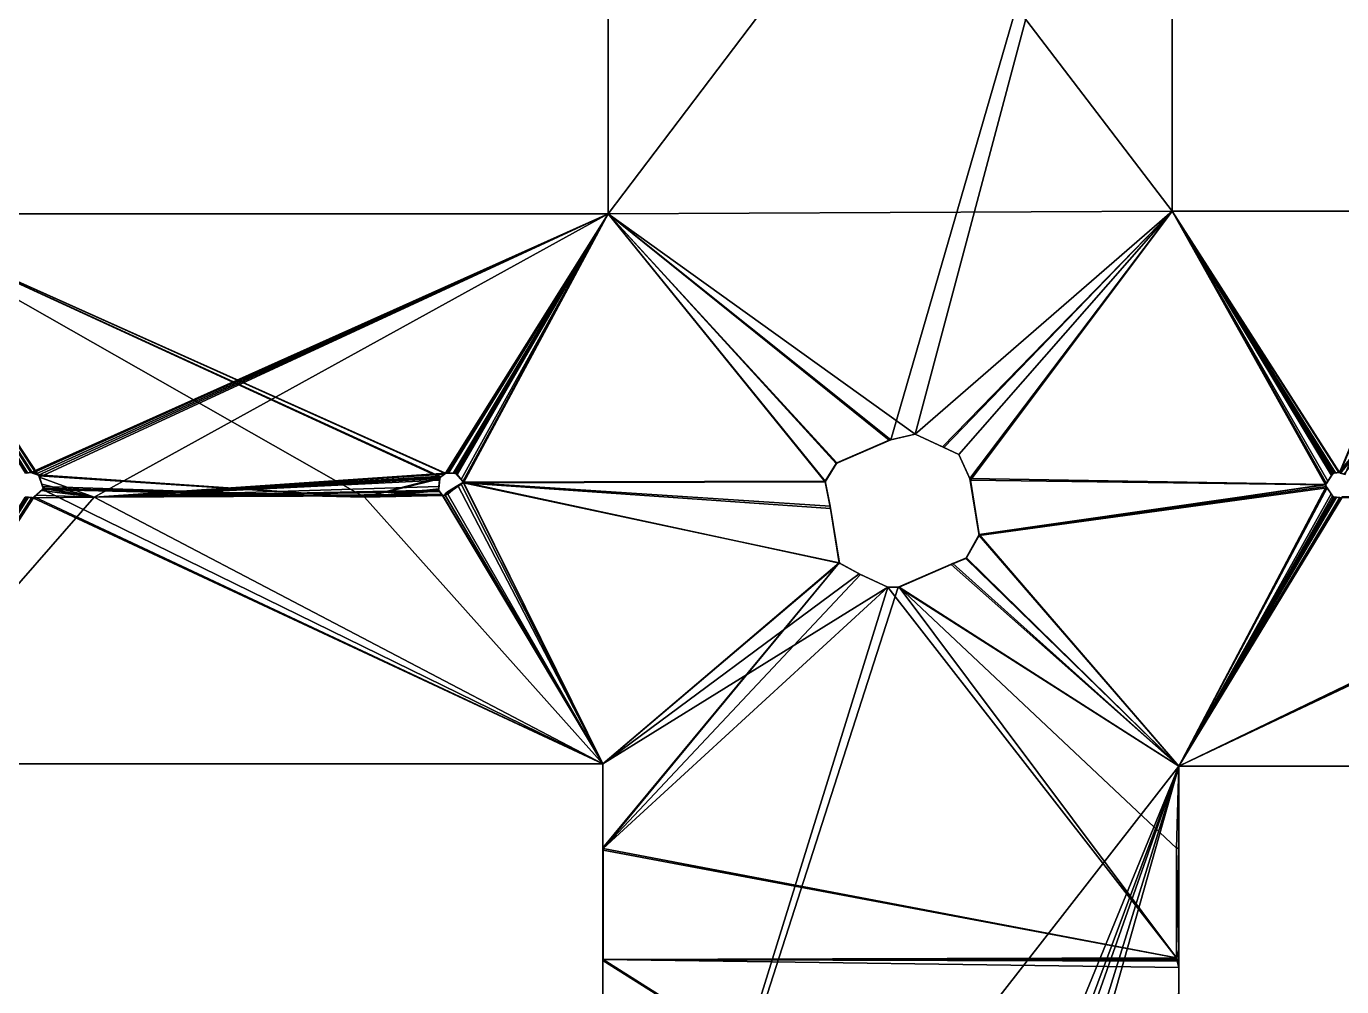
# Model space of a CAD drawing. Extents: x -24027 to 8739, y -18642 to 13672.
# Drawn here: x -4729 to 3580, y -12570 to -6504 of the extents above; entities that cross this region are included whole.
import ezdxf

# ---------------------------------------------------------------- set-up
doc = ezdxf.new("R2010")
doc.units = 0
doc.layers.get('0').update_dxf_attribs({"linetype": 'CONTINUOUS'})

msp = doc.modelspace()

# ---------------------------------------------------------------- linework, layer by layer
at = {"color": 7}
for points in [[(2509.9, -2987.9, -4434.5), (-1054.3, -3004.4, -4434.5), (2509.9, -7672.3, -4434.5), (2509.9, -2987.9, -4434.5)], [(-1054.3, -3004.4, -3441.7), (2509.9, -2987.9, -3441.7), (-1054.3, -7688.9, -3441.7), (-1054.3, -3004.4, -3441.7)], [(-1054.3, -7688.9, -3441.7), (2509.9, -2987.9, -3441.7), (732.4, -9115.7, -3441.7), (-1054.3, -7688.9, -3441.7)], [(885.4, -9080.1, -3441.7), (732.4, -9115.7, -3441.7), (2509.9, -2987.9, -3441.7), (885.4, -9080.1, -3441.7)], [(2509.9, -2987.9, -3441.7), (2509.9, -7672.3, -3441.7), (885.4, -9080.1, -3441.7), (2509.9, -2987.9, -3441.7)], [(2509.9, -7672.3, -3441.7), (2509.9, -2987.9, -4434.5), (2509.9, -7672.3, -4434.5), (2509.9, -7672.3, -3441.7)], [(2509.9, -7672.3, -3441.7), (2509.9, -2987.9, -3441.7), (2509.9, -2987.9, -4434.5), (2509.9, -7672.3, -3441.7)], [(-1054.3, -7688.9, -3441.7), (-1054.3, -7688.9, -4434.5), (-1054.3, -3004.4, -3441.7), (-1054.3, -7688.9, -3441.7)], [(-1054.3, -3004.4, -4434.5), (-1054.3, -7688.9, -4434.5), (2509.9, -7672.3, -4434.5), (-1054.3, -3004.4, -4434.5)], [(-1054.3, -7688.9, -4434.5), (-1054.3, -3004.4, -4434.5), (-1054.3, -3004.4, -3441.7), (-1054.3, -7688.9, -4434.5)], [(-1054.3, -7688.9, -3441.7), (-5738.7, -7688.9, -3441.7), (-5738.7, -7688.9, -4434.5), (-1054.3, -7688.9, -3441.7)], [(-5738.7, -7688.9, -4434.5), (-1054.3, -7688.9, -4434.5), (-1054.3, -7688.9, -3441.7), (-5738.7, -7688.9, -4434.5)], [(-5738.7, -7688.9, -3441.7), (-4722.1, -9325.3, -3441.7), (-4733.7, -9327.1, -3441.7), (-5738.7, -7688.9, -3441.7)], [(-4722.1, -9325.3, -3441.7), (-5738.7, -7688.9, -3441.7), (-4701.4, -9322, -3441.7), (-4722.1, -9325.3, -3441.7)], [(-5738.7, -7688.9, -3441.7), (-1054.3, -7688.9, -3441.7), (-4701.4, -9322, -3441.7), (-5738.7, -7688.9, -3441.7)], [(-2592.8, -9479.5, -4434.5), (-5738.7, -7688.9, -4434.5), (-4653, -9337.8, -4434.5), (-2592.8, -9479.5, -4434.5)], [(-4661.6, -9335.5, -4434.5), (-4653, -9337.8, -4434.5), (-5738.7, -7688.9, -4434.5), (-4661.6, -9335.5, -4434.5)], [(-4697.6, -9321.7, -4434.5), (-5738.7, -7688.9, -4434.5), (-4730.5, -9326.8, -4434.5), (-4697.6, -9321.7, -4434.5)], [(-2110.1, -9350.6, -4434.5), (-2084.1, -9330, -4434.5), (-5738.7, -7688.9, -4434.5), (-2110.1, -9350.6, -4434.5)], [(-2114.2, -9353.8, -4434.5), (-2110.1, -9350.6, -4434.5), (-5738.7, -7688.9, -4434.5), (-2114.2, -9353.8, -4434.5)], [(-1054.3, -7688.9, -4434.5), (-5738.7, -7688.9, -4434.5), (-2080.5, -9327.6, -4434.5), (-1054.3, -7688.9, -4434.5)], [(-4697.6, -9321.7, -4434.5), (-4692.7, -9323.6, -4434.5), (-5738.7, -7688.9, -4434.5), (-4697.6, -9321.7, -4434.5)], [(-4692.7, -9323.6, -4434.5), (-4661.6, -9335.5, -4434.5), (-5738.7, -7688.9, -4434.5), (-4692.7, -9323.6, -4434.5)], [(-5738.7, -7688.9, -4434.5), (-2592.8, -9479.5, -4434.5), (-2114.2, -9353.8, -4434.5), (-5738.7, -7688.9, -4434.5)], [(-2084.1, -9330, -4434.5), (-2080.5, -9327.6, -4434.5), (-5738.7, -7688.9, -4434.5), (-2084.1, -9330, -4434.5)], [(-4701.4, -9322, -3441.7), (-1054.3, -7688.9, -3441.7), (-4690.5, -9326.3, -3441.7), (-4701.4, -9322, -3441.7)], [(-4670.8, -9333.9, -3441.7), (-4690.5, -9326.3, -3441.7), (-1054.3, -7688.9, -3441.7), (-4670.8, -9333.9, -3441.7)], [(-1054.3, -7688.9, -3441.7), (-4651.6, -9338.8, -3441.7), (-4670.8, -9333.9, -3441.7), (-1054.3, -7688.9, -3441.7)], [(-4651.6, -9338.8, -3441.7), (-1054.3, -7688.9, -3441.7), (-4645.7, -9352.9, -3441.7), (-4651.6, -9338.8, -3441.7)], [(-4300.4, -9478.7, -3441.7), (-4645.7, -9352.9, -3441.7), (-1054.3, -7688.9, -3441.7), (-4300.4, -9478.7, -3441.7)], [(-1054.3, -7688.9, -3441.7), (-2079.8, -9327.1, -3441.7), (-4300.4, -9478.7, -3441.7), (-1054.3, -7688.9, -3441.7)], [(-2080.5, -9327.6, -4434.5), (-2072.7, -9327.4, -4434.5), (-1054.3, -7688.9, -4434.5), (-2080.5, -9327.6, -4434.5)], [(-2062.3, -9326.6, -3441.7), (-2079.8, -9327.1, -3441.7), (-1054.3, -7688.9, -3441.7), (-2062.3, -9326.6, -3441.7)], [(-2072.7, -9327.4, -4434.5), (-2023.5, -9326.1, -4434.5), (-1054.3, -7688.9, -4434.5), (-2072.7, -9327.4, -4434.5)], [(-2062.3, -9326.6, -3441.7), (-1054.3, -7688.9, -3441.7), (-2031.2, -9325.8, -3441.7), (-2062.3, -9326.6, -3441.7)], [(-2031.2, -9325.8, -3441.7), (-1054.3, -7688.9, -3441.7), (-2007.4, -9335.3, -3441.7), (-2031.2, -9325.8, -3441.7)], [(-2023.5, -9326.1, -4434.5), (-2012.9, -9330.4, -4434.5), (-1054.3, -7688.9, -4434.5), (-2023.5, -9326.1, -4434.5)], [(-2012.9, -9330.4, -4434.5), (-1972.6, -9379.8, -4434.5), (-1054.3, -7688.9, -4434.5), (-2012.9, -9330.4, -4434.5)], [(-2007.4, -9335.3, -3441.7), (-1054.3, -7688.9, -3441.7), (-1982, -9366.5, -3441.7), (-2007.4, -9335.3, -3441.7)], [(-1982, -9366.5, -3441.7), (-1054.3, -7688.9, -3441.7), (-1967.9, -9383.9, -3441.7), (-1982, -9366.5, -3441.7)], [(-1972.6, -9379.8, -4434.5), (-1966.3, -9387.6, -4434.5), (-1054.3, -7688.9, -4434.5), (-1972.6, -9379.8, -4434.5)], [(316.7, -9377.5, -3441.7), (-1967.9, -9383.9, -3441.7), (-1054.3, -7688.9, -3441.7), (316.7, -9377.5, -3441.7)], [(-1966.3, -9387.6, -4434.5), (316.2, -9381.4, -4434.5), (-1054.3, -7688.9, -4434.5), (-1966.3, -9387.6, -4434.5)], [(885.4, -9080.1, -4434.5), (2509.9, -7672.3, -4434.5), (-1054.3, -7688.9, -4434.5), (885.4, -9080.1, -4434.5)], [(316.7, -9377.5, -3441.7), (-1054.3, -7688.9, -3441.7), (386.6, -9266.6, -3441.7), (316.7, -9377.5, -3441.7)], [(-1054.3, -7688.9, -3441.7), (732.4, -9115.7, -3441.7), (386.6, -9266.6, -3441.7), (-1054.3, -7688.9, -3441.7)], [(721, -9118.3, -4434.5), (-1054.3, -7688.9, -4434.5), (391.3, -9262.2, -4434.5), (721, -9118.3, -4434.5)], [(391.3, -9262.2, -4434.5), (-1054.3, -7688.9, -4434.5), (316.2, -9381.4, -4434.5), (391.3, -9262.2, -4434.5)], [(-1054.3, -7688.9, -4434.5), (721, -9118.3, -4434.5), (885.4, -9080.1, -4434.5), (-1054.3, -7688.9, -4434.5)], [(1066.2, -9165.5, -3441.7), (885.4, -9080.1, -3441.7), (2509.9, -7672.3, -3441.7), (1066.2, -9165.5, -3441.7)], [(1057.8, -9161.6, -4434.5), (2509.9, -7672.3, -4434.5), (885.4, -9080.1, -4434.5), (1057.8, -9161.6, -4434.5)], [(1160.9, -9208.1, -4434.5), (2509.9, -7672.3, -4434.5), (1057.8, -9161.6, -4434.5), (1160.9, -9208.1, -4434.5)], [(1162.1, -9208.9, -3441.7), (1066.2, -9165.5, -3441.7), (2509.9, -7672.3, -3441.7), (1162.1, -9208.9, -3441.7)], [(1234.9, -9370.6, -4434.5), (2509.9, -7672.3, -4434.5), (1160.9, -9208.1, -4434.5), (1234.9, -9370.6, -4434.5)], [(1231, -9360.1, -3441.7), (1162.1, -9208.9, -3441.7), (2509.9, -7672.3, -3441.7), (1231, -9360.1, -3441.7)], [(2509.9, -7672.3, -3441.7), (3478.4, -9398, -3441.7), (1231, -9360.1, -3441.7), (2509.9, -7672.3, -3441.7)], [(2509.9, -7672.3, -4434.5), (1234.9, -9370.6, -4434.5), (3477.8, -9401, -4434.5), (2509.9, -7672.3, -4434.5)], [(4915.8, -7672.3, -3441.7), (2509.9, -7672.3, -3441.7), (4254.7, -7672.3, -4432.8), (4915.8, -7672.3, -3441.7)], [(4915.8, -7672.3, -3441.7), (3562.3, -9322, -3441.7), (2509.9, -7672.3, -3441.7), (4915.8, -7672.3, -3441.7)], [(3541.5, -9325.3, -3441.7), (2509.9, -7672.3, -3441.7), (3562.3, -9322, -3441.7), (3541.5, -9325.3, -3441.7)], [(3530, -9327.1, -3441.7), (3515.8, -9340.7, -3441.7), (2509.9, -7672.3, -3441.7), (3530, -9327.1, -3441.7)], [(3491.9, -9377.4, -3441.7), (3478.4, -9398, -3441.7), (2509.9, -7672.3, -3441.7), (3491.9, -9377.4, -3441.7)], [(3530, -9327.1, -3441.7), (2509.9, -7672.3, -3441.7), (3541.5, -9325.3, -3441.7), (3530, -9327.1, -3441.7)], [(2509.9, -7672.3, -3441.7), (3515.8, -9340.7, -3441.7), (3491.9, -9377.4, -3441.7), (2509.9, -7672.3, -3441.7)], [(2509.9, -7672.3, -4434.5), (4254.7, -7672.3, -4432.8), (2509.9, -7672.3, -3441.7), (2509.9, -7672.3, -4434.5)], [(4254.7, -7672.3, -4434.5), (4254.7, -7672.3, -4432.8), (2509.9, -7672.3, -4434.5), (4254.7, -7672.3, -4434.5)], [(3521.8, -9333.7, -4434.5), (3528.1, -9327.6, -4434.5), (2509.9, -7672.3, -4434.5), (3521.8, -9333.7, -4434.5)], [(3483.8, -9391.8, -4434.5), (3521.8, -9333.7, -4434.5), (2509.9, -7672.3, -4434.5), (3483.8, -9391.8, -4434.5)], [(3477.8, -9401, -4434.5), (3483.8, -9391.8, -4434.5), (2509.9, -7672.3, -4434.5), (3477.8, -9401, -4434.5)], [(3528.1, -9327.6, -4434.5), (3533.3, -9326.8, -4434.5), (2509.9, -7672.3, -4434.5), (3528.1, -9327.6, -4434.5)], [(3533.3, -9326.8, -4434.5), (3566.1, -9321.7, -4434.5), (2509.9, -7672.3, -4434.5), (3533.3, -9326.8, -4434.5)], [(4254.7, -7672.3, -4434.5), (2509.9, -7672.3, -4434.5), (4254.7, -7672.5, -4434.5), (4254.7, -7672.3, -4434.5)], [(2509.9, -7672.3, -4434.5), (3566.1, -9321.7, -4434.5), (4254.7, -7672.5, -4434.5), (2509.9, -7672.3, -4434.5)], [(3573.3, -9326.3, -3441.7), (3562.3, -9322, -3441.7), (4915.8, -7672.3, -3441.7), (3573.3, -9326.3, -3441.7)], [(3571.1, -9323.6, -4434.5), (4254.7, -7672.5, -4434.5), (3566.1, -9321.7, -4434.5), (3571.1, -9323.6, -4434.5)], [(3602.2, -9335.5, -4434.5), (4254.7, -7672.5, -4434.5), (3571.1, -9323.6, -4434.5), (3602.2, -9335.5, -4434.5)], [(3573.3, -9326.3, -3441.7), (4915.8, -7672.3, -3441.7), (3593, -9333.9, -3441.7), (3573.3, -9326.3, -3441.7)], [(732.4, -9115.7, -3441.7), (721, -9118.3, -4434.5), (386.6, -9266.6, -3441.7), (732.4, -9115.7, -3441.7)], [(391.3, -9262.2, -4434.5), (386.6, -9266.6, -3441.7), (721, -9118.3, -4434.5), (391.3, -9262.2, -4434.5)], [(721, -9118.3, -4434.5), (732.4, -9115.7, -3441.7), (885.4, -9080.1, -4434.5), (721, -9118.3, -4434.5)], [(885.4, -9080.1, -3441.7), (885.4, -9080.1, -4434.5), (732.4, -9115.7, -3441.7), (885.4, -9080.1, -3441.7)], [(885.4, -9080.1, -4434.5), (885.4, -9080.1, -3441.7), (1057.8, -9161.6, -4434.5), (885.4, -9080.1, -4434.5)], [(1066.2, -9165.5, -3441.7), (1057.8, -9161.6, -4434.5), (885.4, -9080.1, -3441.7), (1066.2, -9165.5, -3441.7)], [(1066.2, -9165.5, -3441.7), (1160.9, -9208.1, -4434.5), (1057.8, -9161.6, -4434.5), (1066.2, -9165.5, -3441.7)], [(1160.9, -9208.1, -4434.5), (1066.2, -9165.5, -3441.7), (1162.1, -9208.9, -3441.7), (1160.9, -9208.1, -4434.5)], [(1231, -9360.1, -3441.7), (1234.9, -9370.6, -4434.5), (1160.9, -9208.1, -4434.5), (1231, -9360.1, -3441.7)], [(1162.1, -9208.9, -3441.7), (1231, -9360.1, -3441.7), (1160.9, -9208.1, -4434.5), (1162.1, -9208.9, -3441.7)], [(391.3, -9262.2, -4434.5), (316.2, -9381.4, -4434.5), (386.6, -9266.6, -3441.7), (391.3, -9262.2, -4434.5)], [(316.7, -9377.5, -3441.7), (386.6, -9266.6, -3441.7), (316.2, -9381.4, -4434.5), (316.7, -9377.5, -3441.7)], [(-4722.1, -9325.3, -3441.7), (-4730.5, -9326.8, -4434.5), (-4733.7, -9327.1, -3441.7), (-4722.1, -9325.3, -3441.7)], [(-4730.5, -9326.8, -4434.5), (-4722.1, -9325.3, -3441.7), (-4697.6, -9321.7, -4434.5), (-4730.5, -9326.8, -4434.5)], [(-4701.4, -9322, -3441.7), (-4697.6, -9321.7, -4434.5), (-4722.1, -9325.3, -3441.7), (-4701.4, -9322, -3441.7)], [(-4701.4, -9322, -3441.7), (-4690.5, -9326.3, -3441.7), (-4697.6, -9321.7, -4434.5), (-4701.4, -9322, -3441.7)], [(-4692.7, -9323.6, -4434.5), (-4697.6, -9321.7, -4434.5), (-4690.5, -9326.3, -3441.7), (-4692.7, -9323.6, -4434.5)], [(-4692.7, -9323.6, -4434.5), (-4690.5, -9326.3, -3441.7), (-4670.8, -9333.9, -3441.7), (-4692.7, -9323.6, -4434.5)], [(-4670.8, -9333.9, -3441.7), (-4661.6, -9335.5, -4434.5), (-4692.7, -9323.6, -4434.5), (-4670.8, -9333.9, -3441.7)], [(-4670.8, -9333.9, -3441.7), (-4651.6, -9338.8, -3441.7), (-4661.6, -9335.5, -4434.5), (-4670.8, -9333.9, -3441.7)], [(-4653, -9337.8, -4434.5), (-4661.6, -9335.5, -4434.5), (-4651.6, -9338.8, -3441.7), (-4653, -9337.8, -4434.5)], [(-4653, -9337.8, -4434.5), (-4651.6, -9338.8, -3441.7), (-4650.4, -9344.1, -4434.5), (-4653, -9337.8, -4434.5)], [(-4650.4, -9344.1, -4434.5), (-2592.8, -9479.5, -4434.5), (-4653, -9337.8, -4434.5), (-4650.4, -9344.1, -4434.5)], [(-4645.7, -9352.9, -3441.7), (-4650.4, -9344.1, -4434.5), (-4651.6, -9338.8, -3441.7), (-4645.7, -9352.9, -3441.7)], [(-4645.7, -9352.9, -3441.7), (-4630.7, -9395.5, -3441.7), (-4650.4, -9344.1, -4434.5), (-4645.7, -9352.9, -3441.7)], [(-4626.7, -9411.6, -4434.5), (-4650.4, -9344.1, -4434.5), (-4630.7, -9395.5, -3441.7), (-4626.7, -9411.6, -4434.5)], [(-4650.4, -9344.1, -4434.5), (-4626.7, -9411.6, -4434.5), (-2592.8, -9479.5, -4434.5), (-4650.4, -9344.1, -4434.5)], [(-4645.7, -9352.9, -3441.7), (-4300.4, -9478.7, -3441.7), (-4630.7, -9395.5, -3441.7), (-4645.7, -9352.9, -3441.7)], [(-2087.8, -9332.4, -3441.7), (-4300.4, -9478.7, -3441.7), (-2079.8, -9327.1, -3441.7), (-2087.8, -9332.4, -3441.7)], [(-2104.2, -9345.4, -3441.7), (-4300.4, -9478.7, -3441.7), (-2087.8, -9332.4, -3441.7), (-2104.2, -9345.4, -3441.7)], [(-2113.2, -9352.6, -3441.7), (-4300.4, -9478.7, -3441.7), (-2104.2, -9345.4, -3441.7), (-2113.2, -9352.6, -3441.7)], [(-2118.5, -9361.6, -3441.7), (-4300.4, -9478.7, -3441.7), (-2113.2, -9352.6, -3441.7), (-2118.5, -9361.6, -3441.7)], [(-2118.5, -9361.6, -3441.7), (-2118.3, -9372, -3441.7), (-4300.4, -9478.7, -3441.7), (-2118.5, -9361.6, -3441.7)], [(-2118.3, -9372, -3441.7), (-2122.7, -9411.9, -3441.7), (-4300.4, -9478.7, -3441.7), (-2118.3, -9372, -3441.7)], [(-2116.5, -9357.8, -4434.5), (-2114.2, -9353.8, -4434.5), (-2592.8, -9479.5, -4434.5), (-2116.5, -9357.8, -4434.5)], [(-2116.5, -9357.8, -4434.5), (-2592.8, -9479.5, -4434.5), (-2116.4, -9362.5, -4434.5), (-2116.5, -9357.8, -4434.5)], [(-2123.3, -9425.7, -4434.5), (-2116.4, -9362.5, -4434.5), (-2592.8, -9479.5, -4434.5), (-2123.3, -9425.7, -4434.5)], [(-2123.3, -9425.7, -4434.5), (-2122.7, -9411.9, -3441.7), (-2116.4, -9362.5, -4434.5), (-2123.3, -9425.7, -4434.5)], [(-2118.3, -9372, -3441.7), (-2116.4, -9362.5, -4434.5), (-2122.7, -9411.9, -3441.7), (-2118.3, -9372, -3441.7)], [(-2113.2, -9352.6, -3441.7), (-2116.5, -9357.8, -4434.5), (-2118.5, -9361.6, -3441.7), (-2113.2, -9352.6, -3441.7)], [(-2116.5, -9357.8, -4434.5), (-2116.4, -9362.5, -4434.5), (-2118.5, -9361.6, -3441.7), (-2116.5, -9357.8, -4434.5)], [(-2118.3, -9372, -3441.7), (-2118.5, -9361.6, -3441.7), (-2116.4, -9362.5, -4434.5), (-2118.3, -9372, -3441.7)], [(-2113.2, -9352.6, -3441.7), (-2114.2, -9353.8, -4434.5), (-2116.5, -9357.8, -4434.5), (-2113.2, -9352.6, -3441.7)], [(-2114.2, -9353.8, -4434.5), (-2113.2, -9352.6, -3441.7), (-2110.1, -9350.6, -4434.5), (-2114.2, -9353.8, -4434.5)], [(-2104.2, -9345.4, -3441.7), (-2110.1, -9350.6, -4434.5), (-2113.2, -9352.6, -3441.7), (-2104.2, -9345.4, -3441.7)], [(-2110.1, -9350.6, -4434.5), (-2104.2, -9345.4, -3441.7), (-2084.1, -9330, -4434.5), (-2110.1, -9350.6, -4434.5)], [(-2087.8, -9332.4, -3441.7), (-2084.1, -9330, -4434.5), (-2104.2, -9345.4, -3441.7), (-2087.8, -9332.4, -3441.7)], [(-2087.8, -9332.4, -3441.7), (-2079.8, -9327.1, -3441.7), (-2084.1, -9330, -4434.5), (-2087.8, -9332.4, -3441.7)], [(-2080.5, -9327.6, -4434.5), (-2084.1, -9330, -4434.5), (-2079.8, -9327.1, -3441.7), (-2080.5, -9327.6, -4434.5)], [(-2080.5, -9327.6, -4434.5), (-2079.8, -9327.1, -3441.7), (-2072.7, -9327.4, -4434.5), (-2080.5, -9327.6, -4434.5)], [(-2062.3, -9326.6, -3441.7), (-2072.7, -9327.4, -4434.5), (-2079.8, -9327.1, -3441.7), (-2062.3, -9326.6, -3441.7)], [(-2072.7, -9327.4, -4434.5), (-2062.3, -9326.6, -3441.7), (-2023.5, -9326.1, -4434.5), (-2072.7, -9327.4, -4434.5)], [(-2031.2, -9325.8, -3441.7), (-2023.5, -9326.1, -4434.5), (-2062.3, -9326.6, -3441.7), (-2031.2, -9325.8, -3441.7)], [(-2031.2, -9325.8, -3441.7), (-2007.4, -9335.3, -3441.7), (-2023.5, -9326.1, -4434.5), (-2031.2, -9325.8, -3441.7)], [(-2012.9, -9330.4, -4434.5), (-2023.5, -9326.1, -4434.5), (-2007.4, -9335.3, -3441.7), (-2012.9, -9330.4, -4434.5)], [(-1982, -9366.5, -3441.7), (-2012.9, -9330.4, -4434.5), (-2007.4, -9335.3, -3441.7), (-1982, -9366.5, -3441.7)], [(-1982, -9366.5, -3441.7), (-1972.6, -9379.8, -4434.5), (-2012.9, -9330.4, -4434.5), (-1982, -9366.5, -3441.7)], [(-2003.6, -9405.5, -3441.7), (-1982.3, -9397.2, -4434.5), (-1967.9, -9383.9, -3441.7), (-2003.6, -9405.5, -3441.7)], [(-2003.6, -9405.5, -3441.7), (-1967.9, -9383.9, -3441.7), (-1087.3, -11162, -3441.7), (-2003.6, -9405.5, -3441.7)], [(-1967.9, -9383.9, -3441.7), (-1982.3, -9397.2, -4434.5), (-1966.3, -9387.6, -4434.5), (-1967.9, -9383.9, -3441.7)], [(-1982.3, -9397.2, -4434.5), (-1087.3, -11162, -4434.5), (-1966.3, -9387.6, -4434.5), (-1982.3, -9397.2, -4434.5)], [(-1972.6, -9379.8, -4434.5), (-1982, -9366.5, -3441.7), (-1967.9, -9383.9, -3441.7), (-1972.6, -9379.8, -4434.5)], [(-1972.6, -9379.8, -4434.5), (-1967.9, -9383.9, -3441.7), (-1966.3, -9387.6, -4434.5), (-1972.6, -9379.8, -4434.5)], [(316.7, -9377.5, -3441.7), (348.7, -9535.3, -3441.7), (-1967.9, -9383.9, -3441.7), (316.7, -9377.5, -3441.7)], [(348.7, -9535.3, -3441.7), (406.8, -9894.9, -3441.7), (-1967.9, -9383.9, -3441.7), (348.7, -9535.3, -3441.7)], [(406.8, -9894.9, -3441.7), (-1087.3, -11162, -3441.7), (-1967.9, -9383.9, -3441.7), (406.8, -9894.9, -3441.7)], [(350.6, -9550.9, -4434.5), (316.2, -9381.4, -4434.5), (-1966.3, -9387.6, -4434.5), (350.6, -9550.9, -4434.5)], [(406, -9893.9, -4434.5), (350.6, -9550.9, -4434.5), (-1966.3, -9387.6, -4434.5), (406, -9893.9, -4434.5)], [(-1087.3, -11162, -4434.5), (406, -9893.9, -4434.5), (-1966.3, -9387.6, -4434.5), (-1087.3, -11162, -4434.5)], [(316.7, -9377.5, -3441.7), (316.2, -9381.4, -4434.5), (348.7, -9535.3, -3441.7), (316.7, -9377.5, -3441.7)], [(350.6, -9550.9, -4434.5), (348.7, -9535.3, -3441.7), (316.2, -9381.4, -4434.5), (350.6, -9550.9, -4434.5)], [(1289.1, -9719.7, -3441.7), (1231, -9360.1, -3441.7), (3478.4, -9398, -3441.7), (1289.1, -9719.7, -3441.7)], [(1234.9, -9370.6, -4434.5), (1231, -9360.1, -3441.7), (1289.1, -9719.7, -3441.7), (1234.9, -9370.6, -4434.5)], [(1290.3, -9713.5, -4434.5), (3477.8, -9401, -4434.5), (1234.9, -9370.6, -4434.5), (1290.3, -9713.5, -4434.5)], [(1290.3, -9713.5, -4434.5), (1234.9, -9370.6, -4434.5), (1289.1, -9719.7, -3441.7), (1290.3, -9713.5, -4434.5)], [(3491.9, -9377.4, -3441.7), (3483.8, -9391.8, -4434.5), (3478.4, -9398, -3441.7), (3491.9, -9377.4, -3441.7)], [(3483.8, -9391.8, -4434.5), (3491.9, -9377.4, -3441.7), (3521.8, -9333.7, -4434.5), (3483.8, -9391.8, -4434.5)], [(3515.8, -9340.7, -3441.7), (3521.8, -9333.7, -4434.5), (3491.9, -9377.4, -3441.7), (3515.8, -9340.7, -3441.7)], [(3515.8, -9340.7, -3441.7), (3530, -9327.1, -3441.7), (3521.8, -9333.7, -4434.5), (3515.8, -9340.7, -3441.7)], [(3528.1, -9327.6, -4434.5), (3521.8, -9333.7, -4434.5), (3530, -9327.1, -3441.7), (3528.1, -9327.6, -4434.5)], [(3528.1, -9327.6, -4434.5), (3530, -9327.1, -3441.7), (3533.3, -9326.8, -4434.5), (3528.1, -9327.6, -4434.5)], [(3541.5, -9325.3, -3441.7), (3533.3, -9326.8, -4434.5), (3530, -9327.1, -3441.7), (3541.5, -9325.3, -3441.7)], [(3566.1, -9321.7, -4434.5), (3533.3, -9326.8, -4434.5), (3541.5, -9325.3, -3441.7), (3566.1, -9321.7, -4434.5)], [(3541.5, -9325.3, -3441.7), (3562.3, -9322, -3441.7), (3566.1, -9321.7, -4434.5), (3541.5, -9325.3, -3441.7)], [(3562.3, -9322, -3441.7), (3573.3, -9326.3, -3441.7), (3566.1, -9321.7, -4434.5), (3562.3, -9322, -3441.7)], [(3571.1, -9323.6, -4434.5), (3566.1, -9321.7, -4434.5), (3573.3, -9326.3, -3441.7), (3571.1, -9323.6, -4434.5)], [(3593, -9333.9, -3441.7), (3571.1, -9323.6, -4434.5), (3573.3, -9326.3, -3441.7), (3593, -9333.9, -3441.7)], [(3593, -9333.9, -3441.7), (3602.2, -9335.5, -4434.5), (3571.1, -9323.6, -4434.5), (3593, -9333.9, -3441.7)], [(-4664.9, -9465.8, -3441.7), (-4683.1, -9482.1, -3441.7), (-4679.1, -9476.3, -4434.5), (-4664.9, -9465.8, -3441.7)], [(-4664.9, -9465.8, -3441.7), (-4300.4, -9478.7, -3441.7), (-4683.1, -9482.1, -3441.7), (-4664.9, -9465.8, -3441.7)], [(-4627.4, -9429.9, -4434.5), (-4664.9, -9465.8, -3441.7), (-4679.1, -9476.3, -4434.5), (-4627.4, -9429.9, -4434.5)], [(-4679.1, -9476.3, -4434.5), (-1087.3, -11162, -4434.5), (-4627.4, -9429.9, -4434.5), (-4679.1, -9476.3, -4434.5)], [(-4627.4, -9429.9, -4434.5), (-4632.3, -9436.5, -3441.7), (-4664.9, -9465.8, -3441.7), (-4627.4, -9429.9, -4434.5)], [(-4664.9, -9465.8, -3441.7), (-4632.3, -9436.5, -3441.7), (-4300.4, -9478.7, -3441.7), (-4664.9, -9465.8, -3441.7)], [(-4632.3, -9436.5, -3441.7), (-4627.4, -9429.9, -4434.5), (-4623.1, -9424.3, -3441.7), (-4632.3, -9436.5, -3441.7)], [(-4623.1, -9424.3, -3441.7), (-4300.4, -9478.7, -3441.7), (-4632.3, -9436.5, -3441.7), (-4623.1, -9424.3, -3441.7)], [(-4622.4, -9419.2, -3441.7), (-4626.7, -9411.6, -4434.5), (-4630.7, -9395.5, -3441.7), (-4622.4, -9419.2, -3441.7)], [(-4622.4, -9419.2, -3441.7), (-4630.7, -9395.5, -3441.7), (-4300.4, -9478.7, -3441.7), (-4622.4, -9419.2, -3441.7)], [(-4623.2, -9424.5, -4434.5), (-4623.1, -9424.3, -3441.7), (-4627.4, -9429.9, -4434.5), (-4623.2, -9424.5, -4434.5)], [(-2592.8, -9479.5, -4434.5), (-4623.2, -9424.5, -4434.5), (-4627.4, -9429.9, -4434.5), (-2592.8, -9479.5, -4434.5)], [(-2592.8, -9479.5, -4434.5), (-4627.4, -9429.9, -4434.5), (-1087.3, -11162, -4434.5), (-2592.8, -9479.5, -4434.5)], [(-4622.4, -9419.2, -3441.7), (-4622.9, -9422.2, -4434.5), (-4626.7, -9411.6, -4434.5), (-4622.4, -9419.2, -3441.7)], [(-4622.9, -9422.2, -4434.5), (-2592.8, -9479.5, -4434.5), (-4626.7, -9411.6, -4434.5), (-4622.9, -9422.2, -4434.5)], [(-4623.2, -9424.5, -4434.5), (-4622.9, -9422.2, -4434.5), (-4623.1, -9424.3, -3441.7), (-4623.2, -9424.5, -4434.5)], [(-4623.2, -9424.5, -4434.5), (-2592.8, -9479.5, -4434.5), (-4622.9, -9422.2, -4434.5), (-4623.2, -9424.5, -4434.5)], [(-4622.4, -9419.2, -3441.7), (-4623.1, -9424.3, -3441.7), (-4622.9, -9422.2, -4434.5), (-4622.4, -9419.2, -3441.7)], [(-4622.4, -9419.2, -3441.7), (-4300.4, -9478.7, -3441.7), (-4623.1, -9424.3, -3441.7), (-4622.4, -9419.2, -3441.7)], [(-2122.7, -9411.9, -3441.7), (-2125, -9434.1, -3441.7), (-4300.4, -9478.7, -3441.7), (-2122.7, -9411.9, -3441.7)], [(-2125, -9434.1, -3441.7), (-2119.8, -9442.8, -3441.7), (-4300.4, -9478.7, -3441.7), (-2125, -9434.1, -3441.7)], [(-2119.8, -9442.8, -3441.7), (-2106.6, -9458.7, -3441.7), (-4300.4, -9478.7, -3441.7), (-2119.8, -9442.8, -3441.7)], [(-2106.6, -9458.7, -3441.7), (-2099.3, -9467.7, -3441.7), (-4300.4, -9478.7, -3441.7), (-2106.6, -9458.7, -3441.7)], [(-1087.3, -11162, -3441.7), (-4300.4, -9478.7, -3441.7), (-2099.3, -9467.7, -3441.7), (-1087.3, -11162, -3441.7)], [(-2123.3, -9425.7, -4434.5), (-2592.8, -9479.5, -4434.5), (-2124.4, -9435.6, -4434.5), (-2123.3, -9425.7, -4434.5)], [(-2122, -9439.5, -4434.5), (-2124.4, -9435.6, -4434.5), (-2592.8, -9479.5, -4434.5), (-2122, -9439.5, -4434.5)], [(-2592.8, -9479.5, -4434.5), (-2101.1, -9464.7, -4434.5), (-2122, -9439.5, -4434.5), (-2592.8, -9479.5, -4434.5)], [(-2101.1, -9464.7, -4434.5), (-2592.8, -9479.5, -4434.5), (-2097.8, -9468.8, -4434.5), (-2101.1, -9464.7, -4434.5)], [(-2592.8, -9479.5, -4434.5), (-1087.3, -11162, -4434.5), (-2097.8, -9468.8, -4434.5), (-2592.8, -9479.5, -4434.5)], [(-2122.7, -9411.9, -3441.7), (-2123.3, -9425.7, -4434.5), (-2125, -9434.1, -3441.7), (-2122.7, -9411.9, -3441.7)], [(-2125, -9434.1, -3441.7), (-2123.3, -9425.7, -4434.5), (-2124.4, -9435.6, -4434.5), (-2125, -9434.1, -3441.7)], [(-2119.8, -9442.8, -3441.7), (-2125, -9434.1, -3441.7), (-2122, -9439.5, -4434.5), (-2119.8, -9442.8, -3441.7)], [(-2124.4, -9435.6, -4434.5), (-2122, -9439.5, -4434.5), (-2125, -9434.1, -3441.7), (-2124.4, -9435.6, -4434.5)], [(-2122, -9439.5, -4434.5), (-2101.1, -9464.7, -4434.5), (-2106.6, -9458.7, -3441.7), (-2122, -9439.5, -4434.5)], [(-2106.6, -9458.7, -3441.7), (-2119.8, -9442.8, -3441.7), (-2122, -9439.5, -4434.5), (-2106.6, -9458.7, -3441.7)], [(-2106.6, -9458.7, -3441.7), (-2101.1, -9464.7, -4434.5), (-2099.3, -9467.7, -3441.7), (-2106.6, -9458.7, -3441.7)], [(-2097.8, -9468.8, -4434.5), (-2099.3, -9467.7, -3441.7), (-2101.1, -9464.7, -4434.5), (-2097.8, -9468.8, -4434.5)], [(-2066.1, -9459.1, -3441.7), (-2099.3, -9467.7, -3441.7), (-2083, -9464.9, -4434.5), (-2066.1, -9459.1, -3441.7)], [(-2066.1, -9459.1, -3441.7), (-1087.3, -11162, -3441.7), (-2099.3, -9467.7, -3441.7), (-2066.1, -9459.1, -3441.7)], [(-2097.8, -9468.8, -4434.5), (-2083, -9464.9, -4434.5), (-2099.3, -9467.7, -3441.7), (-2097.8, -9468.8, -4434.5)], [(-2097.8, -9468.8, -4434.5), (-1087.3, -11162, -4434.5), (-2083, -9464.9, -4434.5), (-2097.8, -9468.8, -4434.5)], [(-1982.3, -9397.2, -4434.5), (-2003.6, -9405.5, -3441.7), (-2083.7, -9458.1, -4434.5), (-1982.3, -9397.2, -4434.5)], [(-2083.7, -9458.1, -4434.5), (-2083, -9464.9, -4434.5), (-1982.3, -9397.2, -4434.5), (-2083.7, -9458.1, -4434.5)], [(-2067.6, -9443.9, -3441.7), (-2083.7, -9458.1, -4434.5), (-2003.6, -9405.5, -3441.7), (-2067.6, -9443.9, -3441.7)], [(-2083.7, -9458.1, -4434.5), (-2067.6, -9443.9, -3441.7), (-2066.1, -9459.1, -3441.7), (-2083.7, -9458.1, -4434.5)], [(-2066.1, -9459.1, -3441.7), (-2083, -9464.9, -4434.5), (-2083.7, -9458.1, -4434.5), (-2066.1, -9459.1, -3441.7)], [(-2083, -9464.9, -4434.5), (-1087.3, -11162, -4434.5), (-1982.3, -9397.2, -4434.5), (-2083, -9464.9, -4434.5)], [(-2067.6, -9443.9, -3441.7), (-2003.6, -9405.5, -3441.7), (-2066.1, -9459.1, -3441.7), (-2067.6, -9443.9, -3441.7)], [(-2066.1, -9459.1, -3441.7), (-2003.6, -9405.5, -3441.7), (-1087.3, -11162, -3441.7), (-2066.1, -9459.1, -3441.7)], [(3478.4, -9398, -3441.7), (3487.5, -9420.4, -3441.7), (1289.1, -9719.7, -3441.7), (3478.4, -9398, -3441.7)], [(2551.3, -11178.6, -3441.7), (1289.1, -9719.7, -3441.7), (3487.5, -9420.4, -3441.7), (2551.3, -11178.6, -3441.7)], [(3481.8, -9411.1, -4434.5), (3477.8, -9401, -4434.5), (1290.3, -9713.5, -4434.5), (3481.8, -9411.1, -4434.5)], [(1290.3, -9713.5, -4434.5), (2551.3, -11178.6, -4434.5), (3481.8, -9411.1, -4434.5), (1290.3, -9713.5, -4434.5)], [(3522.6, -9470.2, -4434.5), (3481.8, -9411.1, -4434.5), (2551.3, -11178.6, -4434.5), (3522.6, -9470.2, -4434.5)], [(3487.5, -9420.4, -3441.7), (3513.2, -9457.8, -3441.7), (2551.3, -11178.6, -3441.7), (3487.5, -9420.4, -3441.7)], [(2551.3, -11178.6, -3441.7), (6143.7, -9442.8, -3441.7), (6156.9, -9458.7, -3441.7), (2551.3, -11178.6, -3441.7)], [(2551.3, -11178.6, -3441.7), (3580.5, -9482.1, -3441.7), (6143.7, -9442.8, -3441.7), (2551.3, -11178.6, -3441.7)], [(3513.2, -9457.8, -3441.7), (3527.7, -9478.7, -3441.7), (2551.3, -11178.6, -3441.7), (3513.2, -9457.8, -3441.7)], [(6156.9, -9458.7, -3441.7), (6164.2, -9467.7, -3441.7), (2551.3, -11178.6, -3441.7), (6156.9, -9458.7, -3441.7)], [(7235.7, -11178.6, -3441.7), (2551.3, -11178.6, -3441.7), (6164.2, -9467.7, -3441.7), (7235.7, -11178.6, -3441.7)], [(7235.7, -11178.6, -4434.5), (6165.6, -9468.8, -4434.5), (2551.3, -11178.6, -4434.5), (7235.7, -11178.6, -4434.5)], [(3576.5, -9483.6, -4434.5), (2551.3, -11178.6, -4434.5), (6165.6, -9468.8, -4434.5), (3576.5, -9483.6, -4434.5)], [(3529.1, -9479.5, -4434.5), (3522.6, -9470.2, -4434.5), (2551.3, -11178.6, -4434.5), (3529.1, -9479.5, -4434.5)], [(3477.8, -9401, -4434.5), (3478.4, -9398, -3441.7), (3483.8, -9391.8, -4434.5), (3477.8, -9401, -4434.5)], [(3477.8, -9401, -4434.5), (3481.8, -9411.1, -4434.5), (3478.4, -9398, -3441.7), (3477.8, -9401, -4434.5)], [(3487.5, -9420.4, -3441.7), (3478.4, -9398, -3441.7), (3481.8, -9411.1, -4434.5), (3487.5, -9420.4, -3441.7)], [(3522.6, -9470.2, -4434.5), (3513.2, -9457.8, -3441.7), (3481.8, -9411.1, -4434.5), (3522.6, -9470.2, -4434.5)], [(3487.5, -9420.4, -3441.7), (3481.8, -9411.1, -4434.5), (3513.2, -9457.8, -3441.7), (3487.5, -9420.4, -3441.7)], [(3513.2, -9457.8, -3441.7), (3522.6, -9470.2, -4434.5), (3527.7, -9478.7, -3441.7), (3513.2, -9457.8, -3441.7)], [(3529.1, -9479.5, -4434.5), (3527.7, -9478.7, -3441.7), (3522.6, -9470.2, -4434.5), (3529.1, -9479.5, -4434.5)], [(3576.5, -9483.6, -4434.5), (6165.6, -9468.8, -4434.5), (3584.7, -9476.3, -4434.5), (3576.5, -9483.6, -4434.5)], [(-4683.1, -9482.1, -3441.7), (-4300.4, -9478.7, -3441.7), (-5771.8, -11162, -3441.7), (-4683.1, -9482.1, -3441.7)], [(-4694.7, -9480.9, -3441.7), (-5771.8, -11162, -3441.7), (-4715.6, -9478.7, -3441.7), (-4694.7, -9480.9, -3441.7)], [(-1087.3, -11162, -3441.7), (-5771.8, -11162, -3441.7), (-4300.4, -9478.7, -3441.7), (-1087.3, -11162, -3441.7)], [(-4736, -9478.7, -3441.7), (-4715.6, -9478.7, -3441.7), (-5771.8, -11162, -3441.7), (-4736, -9478.7, -3441.7)], [(-4734.7, -9479.5, -4434.5), (-5771.8, -11162, -4434.5), (-4725.5, -9479.5, -4434.5), (-4734.7, -9479.5, -4434.5)], [(-4725.5, -9479.5, -4434.5), (-5771.8, -11162, -4434.5), (-4692.4, -9483.1, -4434.5), (-4725.5, -9479.5, -4434.5)], [(-4683.1, -9482.1, -3441.7), (-5771.8, -11162, -3441.7), (-4694.7, -9480.9, -3441.7), (-4683.1, -9482.1, -3441.7)], [(-4687.2, -9483.6, -4434.5), (-4692.4, -9483.1, -4434.5), (-5771.8, -11162, -4434.5), (-4687.2, -9483.6, -4434.5)], [(-5771.8, -11162, -4434.5), (-1087.3, -11162, -4434.5), (-4687.2, -9483.6, -4434.5), (-5771.8, -11162, -4434.5)], [(-4715.6, -9478.7, -3441.7), (-4736, -9478.7, -3441.7), (-4725.5, -9479.5, -4434.5), (-4715.6, -9478.7, -3441.7)], [(-4734.7, -9479.5, -4434.5), (-4725.5, -9479.5, -4434.5), (-4736, -9478.7, -3441.7), (-4734.7, -9479.5, -4434.5)], [(-4725.5, -9479.5, -4434.5), (-4692.4, -9483.1, -4434.5), (-4715.6, -9478.7, -3441.7), (-4725.5, -9479.5, -4434.5)], [(-4694.7, -9480.9, -3441.7), (-4715.6, -9478.7, -3441.7), (-4692.4, -9483.1, -4434.5), (-4694.7, -9480.9, -3441.7)], [(-4687.2, -9483.6, -4434.5), (-4683.1, -9482.1, -3441.7), (-4694.7, -9480.9, -3441.7), (-4687.2, -9483.6, -4434.5)], [(-4692.4, -9483.1, -4434.5), (-4687.2, -9483.6, -4434.5), (-4694.7, -9480.9, -3441.7), (-4692.4, -9483.1, -4434.5)], [(-4687.2, -9483.6, -4434.5), (-4679.1, -9476.3, -4434.5), (-4683.1, -9482.1, -3441.7), (-4687.2, -9483.6, -4434.5)], [(-4687.2, -9483.6, -4434.5), (-1087.3, -11162, -4434.5), (-4679.1, -9476.3, -4434.5), (-4687.2, -9483.6, -4434.5)], [(348.7, -9535.3, -3441.7), (350.6, -9550.9, -4434.5), (406.8, -9894.9, -3441.7), (348.7, -9535.3, -3441.7)], [(406, -9893.9, -4434.5), (406.8, -9894.9, -3441.7), (350.6, -9550.9, -4434.5), (406, -9893.9, -4434.5)], [(3548.1, -9478.7, -3441.7), (3569, -9480.9, -3441.7), (2551.3, -11178.6, -3441.7), (3548.1, -9478.7, -3441.7)], [(3527.7, -9478.7, -3441.7), (3548.1, -9478.7, -3441.7), (2551.3, -11178.6, -3441.7), (3527.7, -9478.7, -3441.7)], [(3529.1, -9479.5, -4434.5), (2551.3, -11178.6, -4434.5), (3538.2, -9479.5, -4434.5), (3529.1, -9479.5, -4434.5)], [(3571.3, -9483.1, -4434.5), (3538.2, -9479.5, -4434.5), (2551.3, -11178.6, -4434.5), (3571.3, -9483.1, -4434.5)], [(3580.5, -9482.1, -3441.7), (2551.3, -11178.6, -3441.7), (3569, -9480.9, -3441.7), (3580.5, -9482.1, -3441.7)], [(3571.3, -9483.1, -4434.5), (2551.3, -11178.6, -4434.5), (3576.5, -9483.6, -4434.5), (3571.3, -9483.1, -4434.5)], [(3529.1, -9479.5, -4434.5), (3538.2, -9479.5, -4434.5), (3527.7, -9478.7, -3441.7), (3529.1, -9479.5, -4434.5)], [(3548.1, -9478.7, -3441.7), (3527.7, -9478.7, -3441.7), (3538.2, -9479.5, -4434.5), (3548.1, -9478.7, -3441.7)], [(3548.1, -9478.7, -3441.7), (3538.2, -9479.5, -4434.5), (3571.3, -9483.1, -4434.5), (3548.1, -9478.7, -3441.7)], [(3548.1, -9478.7, -3441.7), (3571.3, -9483.1, -4434.5), (3569, -9480.9, -3441.7), (3548.1, -9478.7, -3441.7)], [(3571.3, -9483.1, -4434.5), (3576.5, -9483.6, -4434.5), (3569, -9480.9, -3441.7), (3571.3, -9483.1, -4434.5)], [(3580.5, -9482.1, -3441.7), (3569, -9480.9, -3441.7), (3576.5, -9483.6, -4434.5), (3580.5, -9482.1, -3441.7)], [(3580.5, -9482.1, -3441.7), (3576.5, -9483.6, -4434.5), (3584.7, -9476.3, -4434.5), (3580.5, -9482.1, -3441.7)], [(2551.3, -11178.6, -4434.5), (1290.3, -9713.5, -4434.5), (1206.2, -9865.5, -4434.5), (2551.3, -11178.6, -4434.5)], [(1206.2, -9865.5, -4434.5), (1290.3, -9713.5, -4434.5), (1210.8, -9861.1, -3441.7), (1206.2, -9865.5, -4434.5)], [(1289.1, -9719.7, -3441.7), (1210.8, -9861.1, -3441.7), (1290.3, -9713.5, -4434.5), (1289.1, -9719.7, -3441.7)], [(1289.1, -9719.7, -3441.7), (2551.3, -11178.6, -3441.7), (1210.8, -9861.1, -3441.7), (1289.1, -9719.7, -3441.7)], [(2551.3, -11178.6, -4434.5), (1206.2, -9865.5, -4434.5), (1113.2, -9903.6, -4434.5), (2551.3, -11178.6, -4434.5)], [(1113.2, -9903.6, -4434.5), (1206.2, -9865.5, -4434.5), (1124.3, -9896.6, -3441.7), (1113.2, -9903.6, -4434.5)], [(1210.8, -9861.1, -3441.7), (2551.3, -11178.6, -3441.7), (1124.3, -9896.6, -3441.7), (1210.8, -9861.1, -3441.7)], [(1210.8, -9861.1, -3441.7), (1124.3, -9896.6, -3441.7), (1206.2, -9865.5, -4434.5), (1210.8, -9861.1, -3441.7)], [(-1084.5, -11697.1, -4434.5), (406, -9893.9, -4434.5), (-1087.3, -11694.3, -4434.5), (-1084.5, -11697.1, -4434.5)], [(-1087.3, -11162, -4434.5), (-1087.3, -11694.3, -4434.5), (406, -9893.9, -4434.5), (-1087.3, -11162, -4434.5)], [(531.2, -9962, -3441.7), (-1087.3, -11162, -3441.7), (406.8, -9894.9, -3441.7), (531.2, -9962, -3441.7)], [(712.3, -10047.4, -3441.7), (-1087.3, -11162, -3441.7), (531.2, -9962, -3441.7), (712.3, -10047.4, -3441.7)], [(406, -9893.9, -4434.5), (-1084.5, -11697.1, -4434.5), (539.6, -9966, -4434.5), (406, -9893.9, -4434.5)], [(539.6, -9966, -4434.5), (-1084.5, -11697.1, -4434.5), (712.3, -10047.4, -4434.5), (539.6, -9966, -4434.5)], [(406, -9893.9, -4434.5), (539.6, -9966, -4434.5), (531.2, -9962, -3441.7), (406, -9893.9, -4434.5)], [(406, -9893.9, -4434.5), (531.2, -9962, -3441.7), (406.8, -9894.9, -3441.7), (406, -9893.9, -4434.5)], [(531.2, -9962, -3441.7), (539.6, -9966, -4434.5), (712.3, -10047.4, -3441.7), (531.2, -9962, -3441.7)], [(712.3, -10047.4, -4434.5), (712.3, -10047.4, -3441.7), (539.6, -9966, -4434.5), (712.3, -10047.4, -4434.5)], [(778.7, -10047.4, -3441.7), (1124.3, -9896.6, -3441.7), (2551.3, -11178.6, -3441.7), (778.7, -10047.4, -3441.7)], [(1124.3, -9896.6, -3441.7), (778.7, -10047.4, -3441.7), (1113.2, -9903.6, -4434.5), (1124.3, -9896.6, -3441.7)], [(783.7, -10047.4, -4434.5), (1113.2, -9903.6, -4434.5), (778.7, -10047.4, -3441.7), (783.7, -10047.4, -4434.5)], [(1113.2, -9903.6, -4434.5), (783.7, -10047.4, -4434.5), (2551.3, -11178.6, -4434.5), (1113.2, -9903.6, -4434.5)], [(712.3, -10047.4, -3441.7), (778.7, -10047.4, -3441.7), (-1087.3, -15846.4, -3441.7), (712.3, -10047.4, -3441.7)], [(2551.3, -11178.6, -3441.7), (-1087.3, -15846.4, -3441.7), (778.7, -10047.4, -3441.7), (2551.3, -11178.6, -3441.7)], [(712.3, -10047.4, -3441.7), (-1087.3, -15846.4, -3441.7), (-1087.3, -11162, -3441.7), (712.3, -10047.4, -3441.7)], [(712.3, -10047.4, -4434.5), (-1084.5, -11697.1, -4434.5), (2536.2, -12387.2, -4434.5), (712.3, -10047.4, -4434.5)], [(783.7, -10047.4, -4434.5), (712.3, -10047.4, -4434.5), (2536.2, -12387.2, -4434.5), (783.7, -10047.4, -4434.5)], [(783.7, -10047.4, -4434.5), (778.7, -10047.4, -3441.7), (712.3, -10047.4, -4434.5), (783.7, -10047.4, -4434.5)], [(712.3, -10047.4, -3441.7), (712.3, -10047.4, -4434.5), (778.7, -10047.4, -3441.7), (712.3, -10047.4, -3441.7)], [(2536.5, -11696.1, -4434.5), (2551.3, -11178.6, -4434.5), (783.7, -10047.4, -4434.5), (2536.5, -11696.1, -4434.5)], [(2536.5, -11696.1, -4434.5), (783.7, -10047.4, -4434.5), (2536.2, -12387.2, -4434.5), (2536.5, -11696.1, -4434.5)], [(-5771.8, -11162, -3441.7), (-1087.3, -11162, -3441.7), (-1087.3, -11162, -4434.5), (-5771.8, -11162, -3441.7)], [(-1087.3, -11162, -4434.5), (-5771.8, -11162, -4434.5), (-5771.8, -11162, -3441.7), (-1087.3, -11162, -4434.5)], [(-1087.3, -12399.1, -4339.2), (-1087.3, -11162, -3441.7), (-1087.3, -13219.1, -4434.5), (-1087.3, -12399.1, -4339.2)], [(-1087.3, -11709.4, -4336.3), (-1087.3, -11162, -3441.7), (-1087.3, -12399.1, -4339.2), (-1087.3, -11709.4, -4336.3)], [(-1087.3, -11697.5, -4336.4), (-1087.3, -11162, -3441.7), (-1087.3, -11709.4, -4336.3), (-1087.3, -11697.5, -4336.4)], [(-1087.3, -15846.4, -3441.7), (-1087.3, -13219.1, -4434.5), (-1087.3, -11162, -3441.7), (-1087.3, -15846.4, -3441.7)], [(-1087.3, -11694.3, -4434.5), (-1087.3, -11162, -4434.5), (-1087.3, -11694.5, -4375.8), (-1087.3, -11694.3, -4434.5)], [(-1087.3, -11697.5, -4336.4), (-1087.3, -11694.5, -4375.8), (-1087.3, -11162, -4434.5), (-1087.3, -11697.5, -4336.4)], [(-1087.3, -11162, -3441.7), (-1087.3, -11697.5, -4336.4), (-1087.3, -11162, -4434.5), (-1087.3, -11162, -3441.7)], [(2551.3, -11178.6, -3441.7), (471.6, -16254.2, -3441.7), (-1087.3, -15846.4, -3441.7), (2551.3, -11178.6, -3441.7)], [(679, -16184.5, -3441.7), (471.6, -16254.2, -3441.7), (2551.3, -11178.6, -3441.7), (679, -16184.5, -3441.7)], [(798.7, -16148.9, -3441.7), (679, -16184.5, -3441.7), (2551.3, -11178.6, -3441.7), (798.7, -16148.9, -3441.7)], [(798.7, -16148.9, -3441.7), (2551.3, -11178.6, -3441.7), (990.9, -16206, -3441.7), (798.7, -16148.9, -3441.7)], [(990.9, -16206, -3441.7), (2551.3, -11178.6, -3441.7), (1120.1, -16249.5, -3441.7), (990.9, -16206, -3441.7)], [(2551.3, -15863, -3441.7), (1120.1, -16249.5, -3441.7), (2551.3, -11178.6, -3441.7), (2551.3, -15863, -3441.7)], [(2551.3, -11695.1, -4434.5), (2551.3, -11178.6, -4434.5), (2536.5, -11696.1, -4434.5), (2551.3, -11695.1, -4434.5)], [(2551.3, -11178.6, -4434.5), (2551.3, -11695.1, -4434.5), (2551.3, -11695.1, -4433.4), (2551.3, -11178.6, -4434.5)], [(7235.7, -11178.6, -4434.5), (2551.3, -11178.6, -4434.5), (2551.3, -11178.6, -3441.7), (7235.7, -11178.6, -4434.5)], [(7235.7, -11178.6, -4434.5), (2551.3, -11178.6, -3441.7), (7235.7, -11178.6, -3441.7), (7235.7, -11178.6, -4434.5)], [(2551.3, -15863, -3441.7), (2551.3, -11178.6, -3441.7), (2551.3, -12398.2, -4176.1), (2551.3, -15863, -3441.7)], [(2551.3, -12335.8, -4175.6), (2551.3, -12398.2, -4176.1), (2551.3, -11178.6, -3441.7), (2551.3, -12335.8, -4175.6)], [(2551.3, -11695.1, -4433.4), (2551.3, -11696.6, -4178.3), (2551.3, -11178.6, -4434.5), (2551.3, -11695.1, -4433.4)], [(2551.3, -11696.6, -4178.3), (2551.3, -12335.8, -4175.6), (2551.3, -11178.6, -3441.7), (2551.3, -11696.6, -4178.3)], [(2551.3, -11178.6, -4434.5), (2551.3, -11696.6, -4178.3), (2551.3, -11178.6, -3441.7), (2551.3, -11178.6, -4434.5)], [(-1087.3, -11694.3, -4434.5), (-1087.3, -11694.5, -4375.8), (-1084.5, -11697.1, -4434.5), (-1087.3, -11694.3, -4434.5)], [(-1084.4, -11697.5, -4374.3), (-1084.5, -11697.1, -4434.5), (-1087.3, -11694.5, -4375.8), (-1084.4, -11697.5, -4374.3)], [(-1087.3, -11697.5, -4336.4), (-1084.4, -11697.5, -4374.3), (-1087.3, -11694.5, -4375.8), (-1087.3, -11697.5, -4336.4)], [(-1084.4, -11697.5, -4374.3), (-1087.3, -11709.4, -4336.3), (-1084.7, -12399.1, -4373), (-1084.4, -11697.5, -4374.3)], [(-1087.3, -11709.4, -4336.3), (-1084.4, -11697.5, -4374.3), (-1087.3, -11697.5, -4336.4), (-1087.3, -11709.4, -4336.3)], [(-1087.3, -12399.1, -4339.2), (-1084.7, -12399.1, -4373), (-1087.3, -11709.4, -4336.3), (-1087.3, -12399.1, -4339.2)], [(-1084.4, -11697.5, -4374.3), (-1084.7, -12399.1, -4373), (-1084.4, -11708.2, -4434.5), (-1084.4, -11697.5, -4374.3)], [(-1084.7, -12399.1, -4434.5), (-1084.4, -11708.2, -4434.5), (-1084.7, -12399.1, -4373), (-1084.7, -12399.1, -4434.5)], [(-1084.4, -11708.2, -4434.5), (-1084.7, -12399.1, -4434.5), (2536.2, -12387.2, -4434.5), (-1084.4, -11708.2, -4434.5)], [(-1084.5, -11697.1, -4434.5), (-1084.4, -11697.5, -4374.3), (-1084.4, -11708.2, -4434.5), (-1084.5, -11697.1, -4434.5)], [(-1084.4, -11708.2, -4434.5), (2536.2, -12387.2, -4434.5), (-1084.5, -11697.1, -4434.5), (-1084.4, -11708.2, -4434.5)], [(2535.7, -12398.1, -4374.3), (2536.1, -11696.5, -4373), (2536.2, -12387.2, -4434.5), (2535.7, -12398.1, -4374.3)], [(2535.7, -12398.1, -4374.3), (2551.3, -12335.8, -4175.6), (2536.1, -11696.5, -4373), (2535.7, -12398.1, -4374.3)], [(2536.5, -11696.1, -4434.5), (2536.1, -11696.5, -4373), (2551.3, -11695.1, -4433.4), (2536.5, -11696.1, -4434.5)], [(2536.1, -11696.5, -4373), (2551.3, -11696.6, -4178.3), (2551.3, -11695.1, -4433.4), (2536.1, -11696.5, -4373)], [(2536.2, -12387.2, -4434.5), (2536.1, -11696.5, -4373), (2536.5, -11696.1, -4434.5), (2536.2, -12387.2, -4434.5)], [(2551.3, -11696.6, -4178.3), (2536.1, -11696.5, -4373), (2551.3, -12335.8, -4175.6), (2551.3, -11696.6, -4178.3)], [(2536.5, -11696.1, -4434.5), (2551.3, -11695.1, -4433.4), (2551.3, -11695.1, -4434.5), (2536.5, -11696.1, -4434.5)], [(2551.3, -12398.2, -4176.1), (2551.3, -12335.8, -4175.6), (2535.7, -12398.1, -4374.3), (2551.3, -12398.2, -4176.1)], [(-1084.7, -12399.1, -4434.5), (-1084.7, -12399.1, -4373), (-1087.3, -12405.5, -4375.9), (-1084.7, -12399.1, -4434.5)], [(-1084.7, -12399.1, -4434.5), (-1087.3, -12405.5, -4375.9), (-1087.3, -12405.5, -4434.5), (-1084.7, -12399.1, -4434.5)], [(-1087.3, -12399.1, -4339.2), (-1087.3, -12405.5, -4375.9), (-1084.7, -12399.1, -4373), (-1087.3, -12399.1, -4339.2)], [(-1087.3, -12399.1, -4339.2), (-1087.3, -13219.1, -4434.5), (-1087.3, -12405.5, -4375.9), (-1087.3, -12399.1, -4339.2)], [(-1084.7, -12399.1, -4434.5), (-1087.3, -12405.5, -4434.5), (2536.1, -14689.2, -4434.5), (-1084.7, -12399.1, -4434.5)], [(-1087.3, -12405.5, -4434.5), (-1087.3, -12405.5, -4375.9), (-1087.3, -13219.1, -4434.5), (-1087.3, -12405.5, -4434.5)], [(-1087.3, -12405.5, -4434.5), (-1087.3, -13219.1, -4434.5), (2536.1, -14689.2, -4434.5), (-1087.3, -12405.5, -4434.5)], [(2535.7, -12398.1, -4434.5), (2536.2, -12387.2, -4434.5), (-1084.7, -12399.1, -4434.5), (2535.7, -12398.1, -4434.5)], [(2535.7, -12398.1, -4434.5), (-1084.7, -12399.1, -4434.5), (2536.5, -12399.3, -4434.5), (2535.7, -12398.1, -4434.5)], [(2536.1, -14689.2, -4434.5), (2551.3, -12449.1, -4434.5), (-1084.7, -12399.1, -4434.5), (2536.1, -14689.2, -4434.5)], [(2540.4, -12409.7, -4434.5), (2536.5, -12399.3, -4434.5), (-1084.7, -12399.1, -4434.5), (2540.4, -12409.7, -4434.5)], [(2551.3, -12449.1, -4434.5), (2540.4, -12409.7, -4434.5), (-1084.7, -12399.1, -4434.5), (2551.3, -12449.1, -4434.5)], [(2535.7, -12398.1, -4434.5), (2535.7, -12398.1, -4374.3), (2536.2, -12387.2, -4434.5), (2535.7, -12398.1, -4434.5)], [(2535.7, -12398.1, -4374.3), (2536.5, -12399.3, -4434.5), (2539.7, -12408.7, -4377.3), (2535.7, -12398.1, -4374.3)], [(2539.7, -12408.7, -4377.3), (2551.3, -12408.1, -4226.1), (2535.7, -12398.1, -4374.3), (2539.7, -12408.7, -4377.3)], [(2535.7, -12398.1, -4374.3), (2535.7, -12398.1, -4434.5), (2536.5, -12399.3, -4434.5), (2535.7, -12398.1, -4374.3)], [(2535.7, -12398.1, -4374.3), (2551.3, -12408.1, -4226.1), (2551.3, -12398.2, -4176.1), (2535.7, -12398.1, -4374.3)], [(2551.3, -14688.8, -4434.5), (2551.3, -12449.1, -4434.5), (2536.1, -14689.2, -4434.5), (2551.3, -14688.8, -4434.5)], [(2540.4, -12409.7, -4434.5), (2539.7, -12408.7, -4377.3), (2536.5, -12399.3, -4434.5), (2540.4, -12409.7, -4434.5)], [(2539.7, -12408.7, -4377.3), (2551.3, -12408.7, -4229.9), (2551.3, -12408.1, -4226.1), (2539.7, -12408.7, -4377.3)], [(2539.7, -12408.7, -4377.3), (2540.7, -12409.7, -4434.5), (2551.3, -12409.3, -4422.7), (2539.7, -12408.7, -4377.3)], [(2540.7, -12409.7, -4434.5), (2539.7, -12408.7, -4377.3), (2540.6, -12409.7, -4434.5), (2540.7, -12409.7, -4434.5)], [(2540.6, -12409.7, -4434.5), (2539.7, -12408.7, -4377.3), (2540.4, -12409.7, -4434.5), (2540.6, -12409.7, -4434.5)], [(2539.7, -12408.7, -4377.3), (2551.3, -12409.3, -4422.7), (2551.3, -12408.7, -4229.9), (2539.7, -12408.7, -4377.3)], [(2540.6, -12409.7, -4434.5), (2540.4, -12409.7, -4434.5), (2551.3, -12449.1, -4434.5), (2540.6, -12409.7, -4434.5)], [(2540.7, -12409.7, -4434.5), (2540.6, -12409.7, -4434.5), (2551.3, -12449.1, -4434.5), (2540.7, -12409.7, -4434.5)], [(2551.3, -12409.5, -4434.5), (2551.3, -12409.3, -4422.7), (2540.7, -12409.7, -4434.5), (2551.3, -12409.5, -4434.5)], [(2551.3, -12409.5, -4434.5), (2540.7, -12409.7, -4434.5), (2551.3, -12449.1, -4434.5), (2551.3, -12409.5, -4434.5)], [(2551.3, -15863, -3441.7), (2551.3, -12398.2, -4176.1), (2551.3, -14689.2, -4178.3), (2551.3, -15863, -3441.7)], [(2551.3, -12408.1, -4226.1), (2551.3, -14689.2, -4178.3), (2551.3, -12398.2, -4176.1), (2551.3, -12408.1, -4226.1)], [(2551.3, -12408.7, -4229.9), (2551.3, -14689.2, -4178.3), (2551.3, -12408.1, -4226.1), (2551.3, -12408.7, -4229.9)], [(2551.3, -12408.7, -4229.9), (2551.3, -12409.3, -4422.7), (2551.3, -12449.1, -4434.5), (2551.3, -12408.7, -4229.9)], [(2551.3, -14689.2, -4178.3), (2551.3, -12408.7, -4229.9), (2551.3, -12449.1, -4434.5), (2551.3, -14689.2, -4178.3)], [(2551.3, -12409.5, -4434.5), (2551.3, -12449.1, -4434.5), (2551.3, -12409.3, -4422.7), (2551.3, -12409.5, -4434.5)], [(2551.3, -14688.8, -4434.5), (2551.3, -14688.8, -4429.5), (2551.3, -12449.1, -4434.5), (2551.3, -14688.8, -4434.5)], [(2551.3, -14688.8, -4429.5), (2551.3, -14689.2, -4178.3), (2551.3, -12449.1, -4434.5), (2551.3, -14688.8, -4429.5)]]:
    msp.add_polyline3d(points, dxfattribs=at)

doc.saveas('drawing.dxf')
